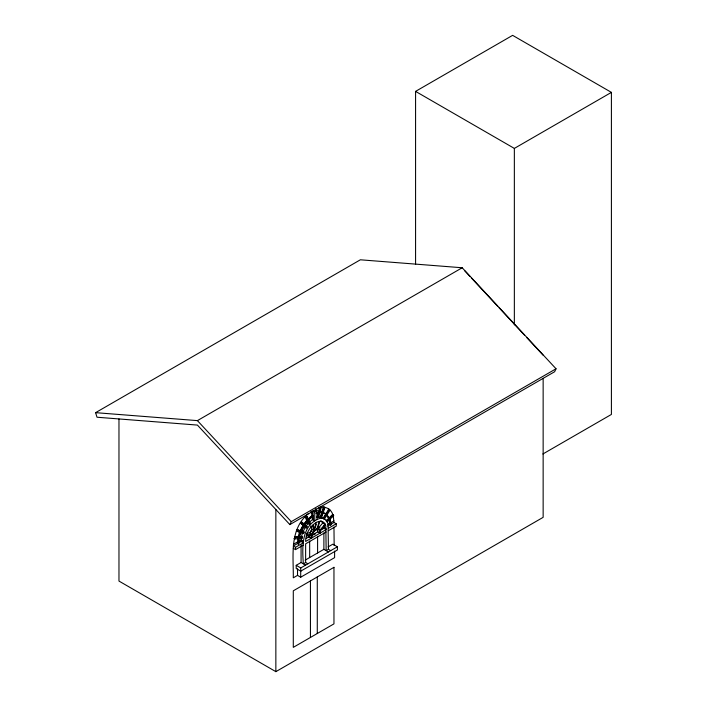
<?xml version="1.0" encoding="UTF-8"?>
<svg xmlns="http://www.w3.org/2000/svg" width="707" height="707" viewBox="0 0 707 707"><rect width="100%" height="100%" fill="white"/><g stroke="black" fill="none" stroke-linecap="round" stroke-linejoin="round"><path stroke-width="1.06" d="M298.708 542.861L301.076 541.5L303.312 542.79L295.526 547.289L293.29 545.99L297.444 543.595L298.769 543.807L299.167 538.469M308.367 513.574C289.057 529.578 293.582 555.729 293.29 577.822L297.523 575.374L300.705 577.212L334.597 557.646L334.597 551.115M297.868 538.027L297.444 543.595M301.076 541.5L301.376 537.62L299.335 537.859M293.979 538.478L294.828 538.964L302.225 538.115L302.349 536.949L301.5 536.463L299.565 536.578M307.899 563.806L305.636 562.498L303.347 563.824C302.243 548.217 301.005 525.451 319.149 518.646A17.755 10.252 -60 0 1 328.021 523.772L328.446 549.33L326.157 550.647L325.794 525.752A14.485 8.36 -60 0 0 315.896 522.694C309.657 526.715 305.61 534.032 305.636 541.465L326.157 529.614L323.886 528.279L323.886 527.289M309.1 536.843L311.372 538.151C311.204 534.085 314.306 528.111 319.043 529.066L320.2 530.71L320.421 532.928M316.011 510.958L315.764 508.819M316.877 517.338L318.291 512.672L318.83 512.593L316.489 513.468M316.038 513.202L318.371 512.336L319.529 507.432L321.164 507.617L318.565 517.515L317.204 517.303M317.717 517.604L320.041 507.723M319.873 510.268L320.651 507.317L321.164 507.617M294.828 538.964L295.305 537.364L302.349 536.949M295.305 537.364L294.457 536.878L298.16 536.657L299.538 532.009L300.572 532.601L304.045 525.884L301.606 531.284M300.387 532.495L298.778 537.912L298.292 544.081M301.5 536.463L302.552 532.937L299.98 532.141L300.829 532.636L299.441 537.126M298.734 531.761L296.313 531.01L303.577 533.529L304.151 532.071L301.429 530.957M313.245 528.465L314.783 527.581L316.347 522.296M315.313 527.528L316.259 524.355M317.584 528.836L319.75 521.43L319.211 521.483L317.019 528.871L314.783 527.581M320.183 512.151L323.267 512.548L322.781 512.266L324.46 507.211L324.937 507.493L321.561 517.683L320.218 517.135L321.738 512.292L322.215 512.566L319.29 512.504L321.738 512.292M321.826 511.992L323.373 507.052L324.937 507.493M320.704 517.418L323.859 507.326M321.393 516.446L322.348 513.582M289.861 524.594L291.266 521.651L556.038 368.78L462.184 267.759L360.367 259.796L95.595 412.658L97 417.227L197.412 425.084L289.861 524.594L554.633 371.732L556.038 368.78M297.347 531.611L298.027 530.179L304.151 532.071M302.755 532.238L305.247 527.36L303.259 525.513L300.581 530.692M306.546 533.308L309.772 532.866L311.937 529.481L310.7 525.999M298.027 530.179L297.002 529.587L300.219 530.586L303.02 525.292L300.555 523.003L306.308 527.97L307.112 526.795L301.35 521.828L304.911 524.744L308.72 519.99L307.66 519.38L312.017 515.624L311.495 511.302L310.718 511.868M329.621 509.809L330.107 510.083L324.239 519.283L323.019 518.319L325.706 514.024L326.192 514.307L322.657 512.628L323.143 512.911M323.506 518.602L329.303 509.332L328.817 509.058L325.936 513.653L330.019 519.23L330.938 523.295L330.593 525.071L330.019 524.735L329.329 520.211M301.642 523.631L302.437 522.455M304.063 524.347L306.299 521.43M305.124 524.956L307.916 521.315M303.816 524.117L306.705 520.379L305.159 516.95L306.219 517.559L309.162 524.099L310.117 523.092L307.174 516.578L306.113 515.969M319.918 530.179L325.043 524.205L322.834 522.924L317.708 528.907L319.979 530.215M318.583 528.686L319.9 527.254M306.219 517.559L307.174 516.578M308.862 522.685L306.051 526.185L307.112 526.795M326.996 522.146L333.66 515.712L332.652 514.431L329.002 517.922L326.714 514.369L327.2 514.652M325.971 520.82L328.649 518.266L329.489 518.204L329.002 517.922M326.616 521.086L333.227 514.767M308.526 519.115L312.07 516.013M312.503 515.27L313.077 515.606L308.393 520.069L312.644 516.34M313.077 510.887L312.07 511.621L313.077 519.875L313.077 510.887L314.765 511.859L314.765 520.856L312.503 519.539L312.176 516.897M314.765 511.859L317.019 510.56L317.019 519.548M298.725 541.253L301.138 539.839L303.409 541.147M298.769 542.216L297.444 542.004L293.361 544.302M415.575 264.542L415.575 91.38L512.628 35.35L611.405 92.378L611.405 414.435L542.896 453.982M415.575 91.38L514.351 148.408L611.405 92.378M95.595 412.658L197.412 420.621L462.184 267.759M327.677 524.514L330.019 523.162L330.938 523.295L329.674 519.919M333.96 520.882L330.363 522.968L330.363 524.541L330.938 524.868M306.228 538.495L309.666 536.153M311.425 535.499L317.593 531.947L319.856 533.255L319.652 531.196A5.497 3.173 -60 0 0 315.896 530.038A5.497 3.173 -60 0 0 312.14 535.535L311.937 537.833M320.068 530.515L323.886 528.306M327.712 526.07L333.96 522.464L336.232 523.772L336.232 526.176L328.446 530.674M313.625 534.881L315.437 533.838M328.446 528.262L336.232 523.772M293.29 548.314L295.526 549.613L303.312 545.115M326.157 531.964L305.636 543.816L305.636 562.498M328.083 546.918L332.847 544.169L337.389 546.785L337.416 549.966L300.749 571.141L296.206 568.516L296.206 565.317L301.076 562.507L305.61 565.132M305.159 560.147L323.886 549.339L328.428 551.964M296.206 565.317L300.749 567.942L337.389 546.785M118.97 418.942L118.97 581.074L275.854 671.65L543.144 517.338L543.144 378.369M316.215 509.084L315.207 509.517L317.019 510.56M316.25 513.45L318.291 512.672M316.701 513.715L318.751 512.928M306.679 534.907L312.034 534.183L309.772 532.866M306.334 536.039L311.699 535.305M318.892 507.493C324.805 505.682 331.477 508.969 332.962 515.111M322.348 512.266L318.371 512.336M320.218 517.135L318.053 517.224L318.565 517.515M321.075 517.4L323.019 518.319M322.781 512.266L326.422 513.936M333.085 515.385L333.66 515.712M319.361 512.23L319.873 512.531M329.1 519.23L329.674 519.557L330.593 525.071M312.017 515.624L312.6 515.951M305.91 516.154L306.971 516.782M326.157 528.774L323.886 527.457L323.638 525.389M308.393 520.069L308.879 520.352M306.705 520.379L307.766 520.997M310.117 523.092L309.056 522.482L312.503 519.539L312.503 516.34M309.162 524.099L308.111 523.489L307.271 521.633M320.2 530.71L325.388 524.956L325.043 524.205M316.992 529.022A5.497 3.173 -60 0 1 317.381 529.879L317.593 531.576L319.856 532.884M311.937 529.481L314.208 530.789L312.361 525.566M303.02 525.292L304.284 526.105M305.247 527.36L306.308 527.97M310.718 531.037L312.989 532.344M300.219 530.586L301.244 531.178M311.372 537.744L309.1 536.436L309.1 537.488M302.552 532.937L303.577 533.529M328.446 549.33L330.717 550.638M301.376 537.62L302.225 538.115M298.16 536.657L299.008 537.152M301.076 540.457L303.347 541.774M298.769 543.807L297.921 543.321L297.921 541.721M320.872 520.67L323.179 523.684M464.702 270.763L469.925 276.393M471.419 278.001L497.569 306.149M499.062 307.757L524.461 335.1M526.706 337.513L543.144 355.206M197.412 420.621L291.266 521.651M329.135 518.54L326.475 514.74L328.649 518.266M313.245 524.629L314.739 530.223M333.271 515.792L333.96 522.464M334.164 545.539L333.96 527.06M514.351 148.408L514.351 324.875M323.886 532.91L323.886 549.339M317.593 536.41L317.593 552.98M317.284 576.965L317.284 633.507M310.435 580.915L310.435 637.458M309.666 540.988L309.666 557.549M301.076 544.92L301.076 562.507M300.749 567.942L300.749 571.141M300.705 570.682L300.705 577.212M297.523 568.843L297.523 575.374M295.526 547.289L295.526 549.613M275.854 509.526L275.854 671.65M310.258 532.91A5.497 3.173 -60 0 1 310.877 531.629M304.876 524.727L304.081 525.902L304.911 524.744M333.96 567.332L293.29 590.813L293.29 647.356L333.96 623.874L333.96 567.332"/></g></svg>
